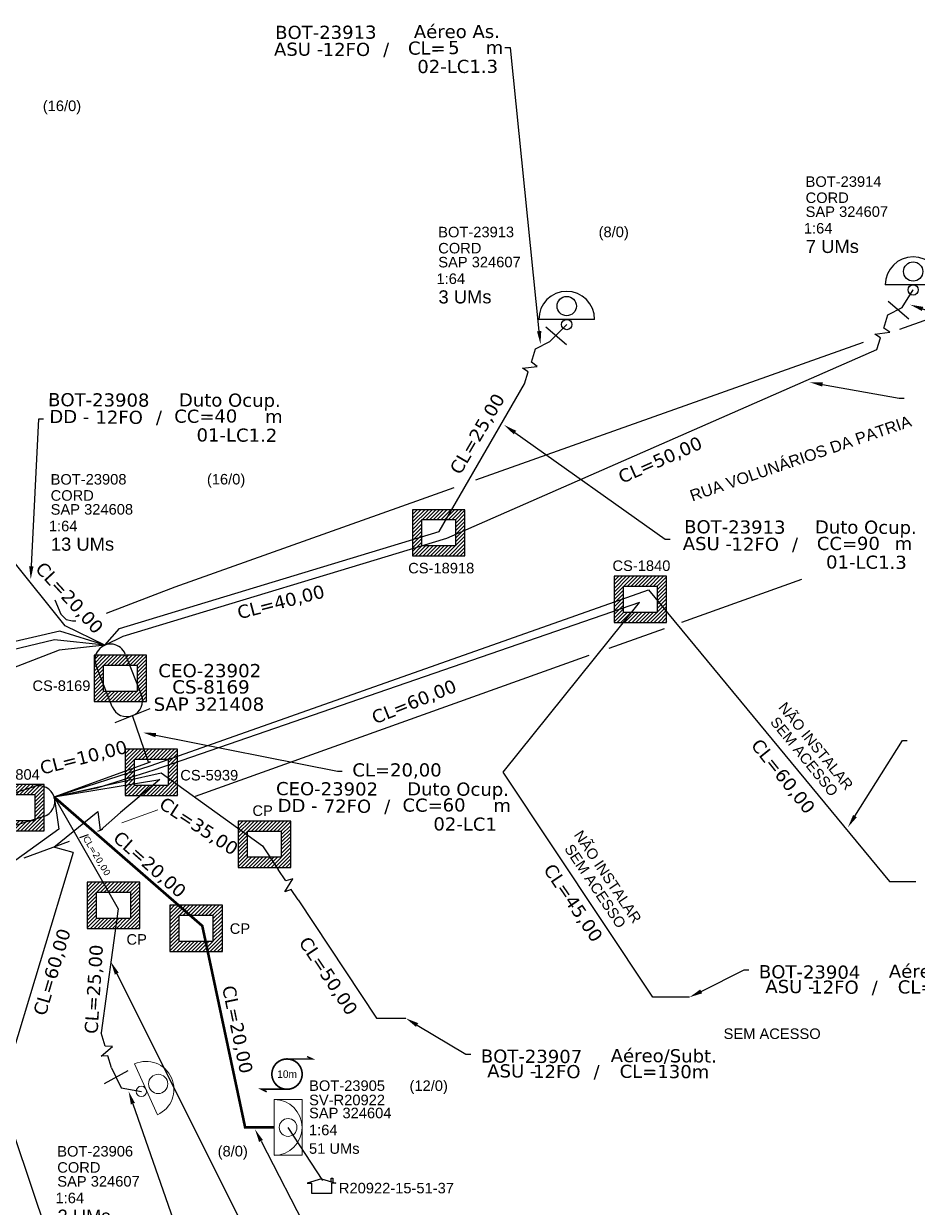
# Model space of a CAD drawing. Header units: metres. Extents: x -1286 to 457, y -500 to 94.
# Drawn here: x -772.7 to -616.3, y -376.4 to -169.4 of the extents above; entities that cross this region are included whole.
import ezdxf
from ezdxf import colors
from ezdxf.entities.mleader import LeaderData, LeaderLine
from ezdxf.enums import TextEntityAlignment as Align
from ezdxf.math import Vec2, Vec3

# ---------------------------------------------------------------- set-up
doc = ezdxf.new("R2010")
doc.units = ezdxf.units.M
for name, color, linetype in [('10.1-Caixas Subterrâneas', 5, 'Continuous'), ('20.4-CEOS', 1, 'Continuous'), ('20.5-CEO', 1, 'Continuous'), ('CAP a instalar', 1, 'Continuous'), ('celulas gpon', 7, 'Continuous'), ('Folga', 1, 'Continuous'), ('label_cabos', 7, 'Continuous'), ('Legenda', 1, 'Continuous'), ('QUADRA', 7, 'Continuous'), ('SETA', 7, 'Continuous'), ('surveys', 7, 'Continuous')]:
    doc.layers.add(name, color=color, linetype=linetype)
for name, color, linetype, lineweight in [("20.0-LEGENDA DOS CDO'S", 1, 'Continuous', 0), ('20.1-CDO_INTERIOR', 1, 'Continuous', 0), ('20.2-CDO_POSTE', 1, 'Continuous', 5), ('Segmento Logradouro Texto', 238, 'Continuous', 0)]:
    doc.layers.add(name, color=color, linetype=linetype, lineweight=lineweight)
doc.layers.add('DROP DE CLIENTE', color=140, linetype='Continuous', plot=False)
doc.layers.add('EXTRA', color=50, linetype='Continuous', plot=False)
doc.styles.add('ARIAL', font='arial.ttf')
doc.styles.add('DIGICADE', font='arial.ttf')
doc.styles.add('siredit', font='verdana.ttf')
doc.linetypes.add('FENCELINE1', pattern='A,0.25,-0.1,[133,ltypeshp.shx,S=0.1,R=0,X=-0.1,Y=0],-0.1,1', length=1.45)

# ---------------------------------------------------------------- blocks, each defined once
blk = doc.blocks.new('*X70')
at = {"color": 0, "linetype": 'Continuous'}
for p, q in [((-1.25, 0.34099), (-0.49099, 1.1)), ((-1.25, 0.517767), (-0.667767, 1.1)), ((-1.25, 0.694544), (-0.844544, 1.1)), ((-1.25, 0.87132), (-1.02132, 1.1)), ((-1.25, 1.048097), (-1.198097, 1.1)), ((-1.25, 0.164214), (-0.8035, 0.610714)), ((-0.789214, 0.625), (-0.314214, 1.1)), ((-0.612437, 0.625), (-0.137437, 1.1)), ((-0.43566, 0.625), (0.03934, 1.1)), ((-0.258883, 0.625), (0.216117, 1.1)), ((-0.082107, 0.625), (0.392893, 1.1)), ((0.09467, 0.625), (0.56967, 1.1)), ((0.271447, 0.625), (0.746447, 1.1)), ((0.448223, 0.625), (0.923223, 1.1)), ((0.625, 0.625), (1.1, 1.1)), ((0.801777, 0.625), (1.25, 1.073223)), ((0.8035, 0.449947), (1.25, 0.896447)), ((0.8035, 0.27317), (1.25, 0.71967)), ((-1.25, -0.012563), (-0.8035, 0.433937)), ((-1.25, -0.18934), (-0.8035, 0.25716)), ((-1.25, -0.366117), (-0.8035, 0.080383)), ((0.8035, 0.096393), (1.25, 0.542893)), ((0.8035, -0.080383), (1.25, 0.366117)), ((0.8035, -0.25716), (1.25, 0.18934)), ((0.8035, -0.433937), (1.25, 0.012563)), ((-1.25, -0.542893), (-0.8035, -0.096393)), ((-1.25, -0.71967), (-0.8035, -0.27317)), ((-1.25, -0.896447), (-0.8035, -0.449947)), ((0.49099, -1.1), (1.25, -0.34099)), ((0.667767, -1.1), (1.25, -0.517767)), ((0.8035, -0.610714), (1.25, -0.164214)), ((-1.25, -1.073223), (-0.801777, -0.625)), ((-1.1, -1.1), (-0.625, -0.625)), ((-0.923223, -1.1), (-0.448223, -0.625)), ((-0.746447, -1.1), (-0.271447, -0.625)), ((-0.56967, -1.1), (-0.09467, -0.625)), ((-0.392893, -1.1), (0.082107, -0.625)), ((-0.216117, -1.1), (0.258883, -0.625)), ((-0.03934, -1.1), (0.43566, -0.625)), ((0.137437, -1.1), (0.612437, -0.625)), ((0.314214, -1.1), (0.789214, -0.625)), ((0.844544, -1.1), (1.25, -0.694544)), ((1.02132, -1.1), (1.25, -0.87132)), ((1.198097, -1.1), (1.25, -1.048097))]:
    blk.add_line(p, q, dxfattribs=at)
blk = doc.blocks.new('MANHOLE_MQ')
at = {"color": 0, "linetype": 'Continuous'}
for p, q in [((0.00000623, 0.00000569), (-0.00000627, 0.00000569)), ((-0.00000627, 0.00000569), (-0.00000627, -0.00000531)), ((0.00000623, -0.00000531), (0.00000623, 0.00000569)), ((-0.00000404, 0.00000331), (0.00000399, 0.00000331)), ((-0.00000404, -0.00000294), (-0.00000404, 0.00000331)), ((0.00000399, 0.00000331), (0.00000399, -0.00000294)), ((-0.00000627, -0.00000531), (0.00000623, -0.00000531)), ((0.00000399, -0.00000294), (-0.00000404, -0.00000294)), ((0.00000399, -0.00000294), (0.00000399, -0.00000294))]:
    blk.add_line(p, q, dxfattribs=at)
at = {"color": 0, "linetype": 'Continuous', "xscale": 5e-06, "yscale": 5e-06, "zscale": 1e-05}
blk.add_blockref('*X70', (-0.00000002, 0.00000019), dxfattribs=at)
blk = doc.blocks.new('*U84')
at = {"color": 0}
blk.add_line((2.145, -0.582), (-2.104, -0.684), dxfattribs=at)
for centre, radius in [((-0.004, 0.376), 0.733), ((0.03, -1.026), 0.393)]:
    blk.add_circle(centre, radius, dxfattribs=at)
blk.add_arc((0.02, -0.633), 2.125, 1.37817, 181.37817, dxfattribs=at)
blk = doc.blocks.new('Inst CDOE-8 CAIXA DIST OPT CDOE 48F_8D C_SPL OPTAP')
at = {"layer": "20.0-LEGENDA DOS CDO'S", "color": 0}
for tag, p, style, flags in [('ID_ATIVIDADE', (0.12, 6.472), 'ARIAL', 3), ('FATOR', (7.921, 6.472), 'ARIAL', 1), ('QTDE', (0.235, -0.97), 'DIGICADE', 3)]:
    blk.add_attdef(tag, p, '', height=0.8, rotation=0.11799, dxfattribs=dict(at, style=style, flags=flags))
at = {"layer": "20.0-LEGENDA DOS CDO'S", "color": 0, "style": 'ARIAL'}
for tag, p, height in [('FID', (0.12, 5.248), 0.8), ('CORDOALHA', (0.122, 4.023), 0.8), ('SAP', (0.124, 2.961), 0.8), ('1:XX', (-0.012, 1.7), 0.8), ('UMS', (0.141, 0.217), 1)]:
    blk.add_attdef(tag, p, '', height=height, rotation=0.11799, dxfattribs=at)
blk.add_attdef('FIBRAS_UTILIZADAS', text='', height=0.8, rotation=0.11799, dxfattribs=at).set_placement((13.479, 5.263), align=Align.CENTER)
blk = doc.blocks.new('Inst CDOE-16 CAIXA DIST OPT CDOE 48F_16D C_SPL_2_1_8')
at = {"layer": "20.0-LEGENDA DOS CDO'S", "color": 0}
for tag, p, style, flags in [('ID_ATIVIDADE', (0.12, 6.472), 'ARIAL', 3), ('FATOR', (7.921, 6.472), 'ARIAL', 1), ('QTDE', (0.097, -1.17), 'DIGICADE', 3)]:
    blk.add_attdef(tag, p, '', height=0.8, rotation=0.11799, dxfattribs=dict(at, style=style, flags=flags))
at = {"layer": "20.0-LEGENDA DOS CDO'S", "color": 0, "style": 'ARIAL'}
for tag, p, height in [('FID', (0.12, 5.248), 0.8), ('CORDOALHA', (0.122, 4.023), 0.8), ('SAP', (0.124, 2.961), 0.8), ('1:XX', (-0.012, 1.7), 0.8), ('UMS', (0.141, 0.217), 1)]:
    blk.add_attdef(tag, p, '', height=height, rotation=0.11799, dxfattribs=at)
blk.add_attdef('FIBRAS_UTILIZADAS', text='', height=0.8, rotation=0.11799, dxfattribs=at).set_placement((13.479, 5.263), align=Align.CENTER)
blk = doc.blocks.new('LEGENDA DOS CABOS')
at = {"layer": 'EXTRA', "color": 0, "style": 'siredit'}
for tag, p in [('ID', (4.601, 0.974)), ('XX', (9.03, 0.974))]:
    blk.add_attdef(tag, text='', height=0.48, rotation=359.69001, dxfattribs=at).set_placement(p, align=Align.MIDDLE_CENTER)
at = {"layer": 'Legenda', "color": 0, "style": 'siredit'}
for tag, p in [('TIPO_CABO', (1.314, -0.005)), ('CABO', (4.686, -0.052)), ('/', (6.809, -0.052)), ('METROS', (10.034, -0.052))]:
    blk.add_attdef(tag, text='', height=0.8, rotation=359.69001, dxfattribs=at).set_placement(p, align=Align.MIDDLE_CENTER)
blk = doc.blocks.new('Inst CB DT OCUP CFOA-SM-DD-S-72')
at = {"layer": 'label_cabos', "color": 0, "style": 'siredit'}
for tag, flags, p in [('ID_ATIVIDADE', 3, (1.314, 2.672)), ('FATOR', 1, (11.56, 2.551))]:
    blk.add_attdef(tag, text='', height=1, rotation=359.69001, dxfattribs=dict(at, flags=flags)).set_placement(p, align=Align.MIDDLE_CENTER)
for tag, p in [('DESTINO_CABO', (3.131, 1.262)), ('TIPO_CABO', (13.108, 1.245)), ('TIPO_CABO', (1.112, -0.005)), ('CABO', (4.686, -0.052)), ('/', (7.714, -0.052)), ('LANCE', (10.409, 0.022)), ('UND', (16.464, 0.002)), ('FID', (13.648, -1.414))]:
    blk.add_attdef(tag, text='', height=1, rotation=359.69001, dxfattribs=at).set_placement(p, align=Align.MIDDLE_CENTER)
blk.add_attdef('QTDE', (11.929, -0.455), '', height=1, rotation=359.69001, dxfattribs=at)
blk = doc.blocks.new('Inst CB AS CFOA-SM-ASU-120-S-12')
at = {"layer": 'label_cabos', "color": 0, "style": 'siredit'}
for tag, flags, p in [('ID_ATIVIDADE', 3, (1.314, 2.672)), ('FATOR', 1, (11.56, 2.551))]:
    blk.add_attdef(tag, text='', height=1, rotation=359.69001, dxfattribs=dict(at, flags=flags)).set_placement(p, align=Align.MIDDLE_CENTER)
for tag, p in [('DESTINO_CABO', (3.131, 1.262)), ('TIPO_CABO', (13.108, 1.245)), ('TIPO_CABO', (1.262, -0.005)), ('CABO', (4.686, -0.052)), ('/', (7.714, -0.052)), ('LANCE', (10.809, 0.002)), ('UND', (15.964, 0.002)), ('FID', (13.148, -1.414))]:
    blk.add_attdef(tag, text='', height=1, rotation=359.69001, dxfattribs=at).set_placement(p, align=Align.MIDDLE_CENTER)
blk.add_attdef('QTDE', (12.429, -0.475), '', height=1, rotation=359.69001, dxfattribs=at)
blk = doc.blocks.new('Inst CB DT OCUP CFOA-SM-DD-S-12')
at = {"layer": 'label_cabos', "color": 0, "style": 'siredit'}
for tag, flags, p in [('ID_ATIVIDADE', 3, (1.314, 2.672)), ('FATOR', 1, (11.56, 2.551))]:
    blk.add_attdef(tag, text='', height=1, rotation=359.69001, dxfattribs=dict(at, flags=flags)).set_placement(p, align=Align.MIDDLE_CENTER)
for tag, p in [('DESTINO_CABO', (3.131, 1.262)), ('TIPO_CABO', (13.108, 1.245)), ('TIPO_CABO', (1.112, -0.005)), ('CABO', (4.686, -0.052)), ('/', (7.714, -0.052)), ('LANCE', (10.409, 0.022)), ('UND', (16.464, 0.002)), ('FID', (13.648, -1.414))]:
    blk.add_attdef(tag, text='', height=1, rotation=359.69001, dxfattribs=at).set_placement(p, align=Align.MIDDLE_CENTER)
blk.add_attdef('QTDE', (11.929, -0.455), '', height=1, rotation=359.69001, dxfattribs=at)
blk = doc.blocks.new('Inst CB DT OCUP CFOA-SM-ASU-120-S-12')
at = {"layer": 'label_cabos', "color": 0, "style": 'siredit'}
for tag, flags, p in [('ID_ATIVIDADE', 3, (1.314, 2.672)), ('FATOR', 1, (11.56, 2.551))]:
    blk.add_attdef(tag, text='', height=1, rotation=359.69001, dxfattribs=dict(at, flags=flags)).set_placement(p, align=Align.MIDDLE_CENTER)
for tag, p in [('DESTINO_CABO', (3.131, 1.262)), ('TIPO_CABO', (13.108, 1.245)), ('TIPO_CABO', (1.262, -0.005)), ('CABO', (4.686, -0.052)), ('/', (7.714, -0.052)), ('LANCE', (10.909, 0.002)), ('UND', (15.964, 0.002)), ('FID', (13.148, -1.414))]:
    blk.add_attdef(tag, text='', height=1, rotation=359.69001, dxfattribs=at).set_placement(p, align=Align.MIDDLE_CENTER)
blk.add_attdef('QTDE', (12.429, -0.475), '', height=1, rotation=359.69001, dxfattribs=at)
blk = doc.blocks.new('A$C07E14978')
at = {"layer": 'Folga', "color": 0, "const_width": 0.137}
for points in [[(2.23, 2.92), (4.42, 2.92), (3.98, 3.13)], [(2.23, 0.28), (0.03, 0.28), (0.47, 0.06)]]:
    blk.add_lwpolyline(points, dxfattribs=at)
at = {"layer": 'Folga', "color": 0, "const_width": 0.146}
blk.add_lwpolyline([(2.23, 2.92, 1.000012), (2.23, 0.28, 0.999978)], format="xyb", close=True, dxfattribs=at)
at = {"layer": 'Folga', "color": 0}
blk.add_text('10m', height=0.659, dxfattribs=at).set_placement((1.38, 1.27))

msp = doc.modelspace()

# ---------------------------------------------------------------- linework, layer by layer
at = {"color": 1, "linetype": 'FENCELINE1', "ltscale": 5, "const_width": 0.46}
msp.add_lwpolyline([(-767.35, -304.64), (-741.4, -327.21), (-741.4, -327.21), (-733.9, -362.45), (-728.83, -362.45)], dxfattribs=at)
at = {"layer": '20.1-CDO_INTERIOR', "color": 1, "lineweight": 18}
msp.add_lwpolyline([(-723.95, -357.56), (-723.94, -367.33), (-728.83, -367.33), (-728.84, -357.56)], close=True, dxfattribs=at)
msp.add_circle((-726.39, -362.45), 1.56, dxfattribs=at)
msp.add_arc((-728.83, -362.45), 4.89, 270.0552, 90.0552, dxfattribs=at)
at = {"layer": '20.5-CEO', "color": 7}
for p, q in [((-754.87, -279.67), (-752.04, -286.85)), ((-757.16, -288.87), (-759.99, -281.69))]:
    msp.add_line(p, q, dxfattribs=at)
at = {"layer": '20.5-CEO', "color": 5}
for p, q in [((-778.16, -305.15), (-770.8, -302.84)), ((-769.15, -308.09), (-776.51, -310.4))]:
    msp.add_line(p, q, dxfattribs=at)
at = {"layer": '20.5-CEO', "color": 7}
msp.add_lwpolyline([(-756.67, -291.64), (-750.5, -289.2)], dxfattribs=at)
for centre, start, end in [((-757.43, -280.68), 21.5355, 201.5355), ((-754.6, -287.86), 201.5355, 21.5355)]:
    msp.add_arc(centre, 2.75, start, end, dxfattribs=at)
at = {"layer": '20.5-CEO', "color": 5}
msp.add_arc((-769.97, -305.46), 2.75, 287.4426, 107.4426, dxfattribs=at)
at = {"layer": 'CAP a instalar', "color": 7, "ltscale": 5}
for p, q in [((-750.82, -298.55), (-753.59, -290.42)), ((-767.35, -304.64), (-750.47, -298.5)), ((-750.47, -298.5), (-750.82, -298.55))]:
    msp.add_line(p, q, dxfattribs=at)
for points in [[(-618.9, -219.03), (-617, -215.99), (-617, -215.99)], [(-621.41, -220.33), (-618.9, -219.03)], [(-621.36, -217.97), (-617.76, -221.05)], [(-623.38, -226.41), (-622.71, -224.33), (-623.71, -223.71), (-621.1, -223.39), (-622.15, -222.65), (-621.41, -220.33)], [(-681.28, -222.44), (-677.68, -225.52)], [(-680.56, -224.99), (-677.63, -222.03), (-677.63, -222.03)], [(-683.07, -226.29), (-680.56, -224.99)], [(-758.44, -278.12), (-755.22, -276.51), (-698.62, -259.4), (-623.38, -226.41)], [(-685.04, -232.38), (-684.37, -230.29), (-685.38, -229.67), (-682.77, -229.35), (-683.81, -228.61), (-683.07, -226.29)], [(-758.44, -278.12), (-766.35, -275.67), (-815.49, -287.03), (-828.72, -258.95), (-842.38, -230.07), (-848.72, -230.07), (-848.72, -230.07)], [(-758.44, -278.12), (-755.89, -275.22), (-699.92, -258.24), (-685.04, -232.38)], [(-758.44, -278.12), (-767.24, -277.17), (-816.17, -288.87), (-830.12, -259.67), (-865.98, -251.66), (-871.04, -251.66)], [(-758.44, -278.12), (-765.42, -274.75), (-774.81, -262.99)], [(-767.35, -304.64), (-750.32, -299.13), (-750.32, -299.13), (-663.29, -268.41), (-621.14, -319.45), (-616.52, -319.45)], [(-656.15, -339.69), (-662.55, -339.69), (-688.72, -300.32), (-664.88, -270.62), (-749.89, -299.96), (-759.87, -303.1), (-767.35, -304.64)], [(-758.44, -278.12), (-766.47, -278.97), (-832.63, -304.59), (-828.72, -300.82)], [(-767.35, -304.64), (-748.62, -300.46)], [(-767.35, -304.64), (-748.82, -301.59), (-755.74, -307.4)], [(-748.62, -300.46), (-748.62, -300.46), (-730.89, -313.18), (-728.15, -317.32)], [(-767.35, -304.64), (-766.53, -310.31), (-825.72, -352.93)], [(-767.35, -304.64), (-756.12, -324.21), (-756.12, -324.21), (-759.08, -345.91)], [(-764.02, -314.35), (-767.36, -313.45), (-759.7, -307.22), (-759.29, -310.53), (-755.74, -307.4)], [(-764.02, -314.35), (-775.54, -352.63), (-782.54, -352.63)], [(-724.62, -322.66), (-725.84, -320.83), (-726.94, -321.23), (-725.57, -318.99), (-726.8, -319.35), (-728.15, -317.32)], [(-724.62, -322.66), (-710.93, -343.36), (-705.78, -343.36)], [(-757.31, -352.05), (-757.93, -349.95), (-759.1, -350), (-757.12, -348.27), (-758.4, -348.24), (-759.08, -345.91)], [(-758.52, -354.78), (-754.38, -352.5)], [(-757.31, -352.05), (-755.6, -355.54), (-752.06, -356.16)]]:
    msp.add_lwpolyline(points, dxfattribs=at)
at = {"layer": 'DROP DE CLIENTE'}
msp.add_lwpolyline([(-720.31, -371.74), (-726.39, -362.45)], dxfattribs=at)
at = {"layer": 'QUADRA'}
for points in [[(-619.36, -222.85), (-600.69, -216.2)], [(-693.54, -249.19), (-625.68, -225.09)], [(-703.03, -252.56), (-697.33, -250.54)], [(-758.15, -272.51), (-746.14, -267.88), (-703.03, -252.56)], [(-636.55, -266.65), (-657.54, -274.16)], [(-767.21, -270.19), (-766.14, -272.68), (-765.22, -273.64), (-764.1, -273.88), (-763.51, -273.88)], [(-660.58, -275.25), (-670.23, -278.68)], [(-673.73, -279.93), (-742.62, -304.57)], [(-758.84, -310.37), (-759.74, -310.7)], [(-764.68, -312.47), (-772.61, -315.36)], [(-761.35, -311.28), (-762.87, -311.83)]]:
    msp.add_lwpolyline(points, dxfattribs=at)
at = {"layer": 'SETA', "lineweight": 0}
msp.add_line((-755.49, -309.17), (-749.16, -306.91), dxfattribs=at)
at = {"layer": 'surveys'}
for p, q in [((-720.52, -371.45), (-723.03, -372.19)), ((-723.03, -372.19), (-722.25, -372.19)), ((-722.24, -373.99), (-722.24, -372.19)), ((-720.52, -371.45), (-718.01, -372.19)), ((-718.83, -371.34), (-718.57, -371.34)), ((-718.83, -371.93), (-718.83, -371.34)), ((-718.8, -372.18), (-718.8, -373.99)), ((-718.01, -372.19), (-718.8, -372.19)), ((-718.57, -371.34), (-718.57, -372.01)), ((-718.8, -373.99), (-722.24, -373.99))]:
    msp.add_line(p, q, dxfattribs=at)

# ---------------------------------------------------------------- block references
at = {"color": 0, "lineweight": 0}
ref = msp.add_blockref('Inst CB DT OCUP CFOA-SM-DD-S-12', (-766.72, -238.12), dxfattribs=dict(at, xscale=2.298850574712644, yscale=2.298850574712644, zscale=2.298850574712644))
ref.add_attrib('DESTINO_CABO', 'BOT-23908', dxfattribs={"layer": 'label_cabos', "color": 0, "height": 2.299, "rotation": 359.69, "style": 'siredit'}).set_placement((-759.52, -235.21), align=Align.MIDDLE_CENTER)
ref.add_attrib('TIPO_CABO', 'Duto Ocup.', dxfattribs={"layer": 'label_cabos', "color": 0, "height": 2.299, "rotation": 359.69, "style": 'siredit'}).set_placement((-736.58, -235.25), align=Align.MIDDLE_CENTER)
ref.add_attrib('/', '/', dxfattribs={"layer": 'label_cabos', "color": 0, "height": 2.3, "rotation": 359.69, "style": 'siredit'}).set_placement((-748.99, -238.24), align=Align.MIDDLE_CENTER)
ref.add_attrib('FID', '01-LC1.2', dxfattribs={"layer": 'label_cabos', "color": 0, "height": 2.299, "rotation": 359.69, "style": 'siredit'}).set_placement((-735.34, -241.37), align=Align.MIDDLE_CENTER)
ref.add_attrib('LANCE', 'CC=', dxfattribs={"layer": 'label_cabos', "color": 0, "height": 2.299, "rotation": 359.69, "style": 'siredit'}).set_placement((-742.79, -238.07), align=Align.MIDDLE_CENTER)
ref.add_attrib('UND', 'm', dxfattribs={"layer": 'label_cabos', "color": 0, "height": 2.3, "rotation": 359.69, "style": 'siredit'}).set_placement((-728.87, -238.11), align=Align.MIDDLE_CENTER)
ref.add_attrib('CABO', '12FO', dxfattribs={"layer": 'label_cabos', "color": 0, "height": 2.299, "rotation": 359.69, "style": 'siredit'}).set_placement((-755.95, -238.24), align=Align.MIDDLE_CENTER)
ref.add_attrib('TIPO_CABO', 'DD - ', dxfattribs={"layer": 'label_cabos', "color": 0, "height": 2.299, "rotation": 359.69, "style": 'siredit'}).set_placement((-764.16, -238.13), align=Align.MIDDLE_CENTER)
ref.add_attrib('QTDE', '40', (-739.3, -239.16), dxfattribs={"layer": 'label_cabos', "color": 0, "height": 2.299, "rotation": 359.69, "style": 'siredit'})
ref = msp.add_blockref('Inst CB DT OCUP CFOA-SM-DD-S-72', (-726.77, -306.14), dxfattribs=dict(at, xscale=2.298850574712644, yscale=2.298850574712644, zscale=2.298850574712644))
ref.add_attrib('DESTINO_CABO', 'CEO-23902', dxfattribs={"layer": 'label_cabos', "color": 0, "height": 2.299, "rotation": 359.69, "style": 'siredit'}).set_placement((-719.57, -303.23), align=Align.MIDDLE_CENTER)
ref.add_attrib('TIPO_CABO', 'Duto Ocup.', dxfattribs={"layer": 'label_cabos', "color": 0, "height": 2.299, "rotation": 359.69, "style": 'siredit'}).set_placement((-696.64, -303.28), align=Align.MIDDLE_CENTER)
ref.add_attrib('/', '/', dxfattribs={"layer": 'label_cabos', "color": 0, "height": 2.3, "rotation": 359.69, "style": 'siredit'}).set_placement((-709.04, -306.26), align=Align.MIDDLE_CENTER)
ref.add_attrib('FID', '02-LC1', dxfattribs={"layer": 'label_cabos', "color": 0, "height": 2.299, "rotation": 359.69, "style": 'siredit'}).set_placement((-695.4, -309.39), align=Align.MIDDLE_CENTER)
ref.add_attrib('LANCE', 'CC=', dxfattribs={"layer": 'label_cabos', "color": 0, "height": 2.299, "rotation": 359.69, "style": 'siredit'}).set_placement((-702.84, -306.09), align=Align.MIDDLE_CENTER)
ref.add_attrib('UND', 'm', dxfattribs={"layer": 'label_cabos', "color": 0, "height": 2.3, "rotation": 359.69, "style": 'siredit'}).set_placement((-688.92, -306.13), align=Align.MIDDLE_CENTER)
ref.add_attrib('CABO', '72FO', dxfattribs={"layer": 'label_cabos', "color": 0, "height": 2.299, "rotation": 359.69, "style": 'siredit'}).set_placement((-716, -306.26), align=Align.MIDDLE_CENTER)
ref.add_attrib('TIPO_CABO', 'DD - ', dxfattribs={"layer": 'label_cabos', "color": 0, "height": 2.299, "rotation": 359.69, "style": 'siredit'}).set_placement((-724.21, -306.15), align=Align.MIDDLE_CENTER)
ref.add_attrib('QTDE', '60', (-699.35, -307.18), dxfattribs={"layer": 'label_cabos', "color": 0, "height": 2.299, "rotation": 359.69, "style": 'siredit'})
at = {"layer": '10.1-Caixas Subterrâneas', "color": 30, "xscale": 735143.8030141568, "yscale": 735143.8030141568, "zscale": 735143.8030141568}
for p, rotation in [((-700.04, -258.32), 180.0000000000622), ((-664.77, -269.94), 180.0000000000622), ((-755.76, -283.76), 180.0000000000622), ((-750.32, -300.19), 180.0000000000622), ((-773.69, -306.37), 180.0000000000622), ((-730.54, -312.78), 180.0000000000622), ((-756.96, -323.47), 180.000000000062), ((-742.5, -327.5), 180.000000000062)]:
    msp.add_blockref('MANHOLE_MQ', p, dxfattribs=dict(at, rotation=rotation))
at = {"layer": "20.0-LEGENDA DOS CDO'S", "color": 7, "lineweight": 0, "xscale": 2.298850574712644, "yscale": 2.298850574712644, "zscale": 2.298850574712644}
for name, p, values in [('Inst CDOE-16 CAIXA DIST OPT CDOE 48F_16D C_SPL_2_1_8', (-796.94, -196.8), {'FID': 'BOT-23909', 'CORDOALHA': 'CORD', 'SAP': 'SAP 324608', '1:XX': '1:64', 'UMS': '16 UMs', 'FIBRAS_UTILIZADAS': '(16/0)'}), ('Inst CDOE-16 CAIXA DIST OPT CDOE 48F_16D C_SPL_2_1_8', (-768.22, -262.1), {'FID': 'BOT-23908', 'CORDOALHA': 'CORD', 'SAP': 'SAP 324608', '1:XX': '1:64', 'UMS': '13 UMs', 'FIBRAS_UTILIZADAS': '(16/0)'}), ('Inst CDOE-8 CAIXA DIST OPT CDOE 48F_8D C_SPL OPTAP', (-767.06, -379.62), {'FID': 'BOT-23906', 'CORDOALHA': 'CORD', 'SAP': 'SAP 324607', '1:XX': '1:64', 'UMS': '2 UMs', 'FIBRAS_UTILIZADAS': '(8/0)'})]:
    msp.add_blockref(name, p, dxfattribs=at).add_auto_attribs(values)
at = {"layer": '20.2-CDO_POSTE', "color": 7, "xscale": 2.298850574712644, "yscale": 2.298850574712644, "zscale": 2.298850574712644, "rotation": 292.6995390221141}
msp.add_blockref('*U84', (-749.92, -355.18), dxfattribs=at)
at = {"layer": 'CAP a instalar', "color": 7, "ltscale": 5, "xscale": 2.298850574712644, "yscale": 2.298850574712644, "zscale": 2.298850574712644}
for p, values in [((-636.1, -210.03), {'FID': 'BOT-23914', 'CORDOALHA': 'CORD', 'SAP': 'SAP 324607', '1:XX': '1:64', 'UMS': '7 UMs', 'FIBRAS_UTILIZADAS': '(8/0)'}), ((-700.39, -218.85), {'FID': 'BOT-23913', 'CORDOALHA': 'CORD', 'SAP': 'SAP 324607', '1:XX': '1:64', 'UMS': '3 UMs', 'FIBRAS_UTILIZADAS': '(8/0)'})]:
    msp.add_blockref('Inst CDOE-8 CAIXA DIST OPT CDOE 48F_8D C_SPL OPTAP', p, dxfattribs=at).add_auto_attribs(values)
at = {"layer": 'CAP a instalar', "color": 7, "ltscale": 5, "xscale": 2.298850574712644, "yscale": 2.298850574712644, "zscale": 2.298850574712644, "rotation": 358.6218330519387}
for p in [(-617.01, -213.63), (-677.64, -219.67)]:
    msp.add_blockref('*U84', p, dxfattribs=at)
at = {"layer": 'Folga', "xscale": 2.006958307478562, "yscale": 2.006958307478562, "zscale": 2.006958307478562}
msp.add_blockref('A$C07E14978', (-731.05, -356.34), dxfattribs=at)
at = {"layer": 'label_cabos'}
ref = msp.add_blockref('Inst CB AS CFOA-SM-ASU-120-S-12', (-726.96, -173.88), dxfattribs=dict(at, xscale=2.298850574712644, yscale=2.298850574712644, zscale=2.298850574712644, rotation=0.4634636605451011))
ref.add_attrib('DESTINO_CABO', 'BOT-23913', dxfattribs={"color": 0, "height": 2.299, "rotation": 0.1535, "style": 'siredit'}).set_placement((-719.78, -170.92), align=Align.MIDDLE_CENTER)
ref.add_attrib('TIPO_CABO', 'Aéreo As.', dxfattribs={"color": 0, "height": 2.299, "rotation": 0.1535, "style": 'siredit'}).set_placement((-696.85, -170.78), align=Align.MIDDLE_CENTER)
ref.add_attrib('CABO', '12FO', dxfattribs={"color": 0, "height": 2.299, "rotation": 0.1535, "style": 'siredit'}).set_placement((-716.18, -173.92), align=Align.MIDDLE_CENTER)
ref.add_attrib('/', '/', dxfattribs={"color": 0, "height": 2.3, "rotation": 0.1535, "style": 'siredit'}).set_placement((-709.22, -173.86), align=Align.MIDDLE_CENTER)
ref.add_attrib('TIPO_CABO', 'ASU - ', dxfattribs={"color": 0, "height": 2.299, "rotation": 0.1535, "style": 'siredit'}).set_placement((-724.05, -173.87), align=Align.MIDDLE_CENTER)
ref.add_attrib('FID', '02-LC1.3', dxfattribs={"color": 0, "height": 2.299, "rotation": 0.1535, "style": 'siredit'}).set_placement((-696.71, -176.89), align=Align.MIDDLE_CENTER)
ref.add_attrib('LANCE', 'CL=', dxfattribs={"color": 0, "height": 2.299, "rotation": 0.1535, "style": 'siredit'}).set_placement((-702.11, -173.68), align=Align.MIDDLE_CENTER)
ref.add_attrib('QTDE', '5', (-698.38, -174.74), dxfattribs={"color": 0, "height": 2.3, "rotation": 0.1535, "style": 'siredit'})
ref.add_attrib('UND', 'm', dxfattribs={"color": 0, "height": 2.3, "rotation": 0.1535, "style": 'siredit'}).set_placement((-690.26, -173.58), align=Align.MIDDLE_CENTER)
at = {"layer": 'label_cabos', "color": 0, "lineweight": 0}
ref = msp.add_blockref('Inst CB DT OCUP CFOA-SM-ASU-120-S-12', (-655.41, -260.33), dxfattribs=dict(at, xscale=2.298850574712644, yscale=2.298850574712644, zscale=2.298850574712644))
ref.add_attrib('DESTINO_CABO', 'BOT-23913', dxfattribs={"color": 0, "height": 2.299, "rotation": 359.69, "style": 'siredit'}).set_placement((-648.21, -257.43), align=Align.MIDDLE_CENTER)
ref.add_attrib('CABO', '12FO', dxfattribs={"color": 0, "height": 2.299, "rotation": 359.69, "style": 'siredit'}).set_placement((-644.64, -260.45), align=Align.MIDDLE_CENTER)
ref.add_attrib('TIPO_CABO', 'Duto Ocup.', dxfattribs={"color": 0, "height": 2.299, "rotation": 359.69, "style": 'siredit'}).set_placement((-625.28, -257.47), align=Align.MIDDLE_CENTER)
ref.add_attrib('/', '/', dxfattribs={"color": 0, "height": 2.3, "rotation": 359.69, "style": 'siredit'}).set_placement((-637.68, -260.45), align=Align.MIDDLE_CENTER)
ref.add_attrib('TIPO_CABO', 'ASU - ', dxfattribs={"color": 0, "height": 2.299, "rotation": 359.69, "style": 'siredit'}).set_placement((-652.51, -260.35), align=Align.MIDDLE_CENTER)
ref.add_attrib('FID', '01-LC1.3', dxfattribs={"color": 0, "height": 2.299, "rotation": 359.69, "style": 'siredit'}).set_placement((-625.18, -263.59), align=Align.MIDDLE_CENTER)
ref.add_attrib('LANCE', 'CC=', dxfattribs={"color": 0, "height": 2.299, "rotation": 359.69, "style": 'siredit'}).set_placement((-630.33, -260.33), align=Align.MIDDLE_CENTER)
ref.add_attrib('QTDE', '90', (-626.84, -261.43), dxfattribs={"color": 0, "height": 2.299, "rotation": 359.69, "style": 'siredit'})
ref.add_attrib('UND', 'm', dxfattribs={"color": 0, "height": 2.3, "rotation": 359.69, "style": 'siredit'}).set_placement((-618.71, -260.33), align=Align.MIDDLE_CENTER)
ref = msp.add_blockref('LEGENDA DOS CABOS', (-644.86, -339), dxfattribs=dict(at, xscale=2.298850574712644, yscale=2.298850574712644, zscale=2.298850574712644))
ref.add_attrib('ID', 'BOT-23904', dxfattribs={"color": 0, "height": 2.299, "rotation": 359.69, "style": 'siredit'}).set_placement((-635.12, -335.26), align=Align.MIDDLE_CENTER)
ref.add_attrib('CABO', '12FO', dxfattribs={"color": 0, "height": 2.299, "rotation": 359.69, "style": 'siredit'}).set_placement((-630.69, -337.91), align=Align.MIDDLE_CENTER)
ref.add_attrib('METROS', 'CL=140m', dxfattribs={"color": 0, "height": 2.299, "rotation": 359.69, "style": 'siredit'}).set_placement((-611.85, -337.91), align=Align.MIDDLE_CENTER)
ref.add_attrib('XX', 'Aéreo/Subt.', dxfattribs={"color": 0, "height": 2.2989, "rotation": 359.69, "style": 'siredit'}).set_placement((-611.97, -335.16), align=Align.MIDDLE_CENTER)
ref.add_attrib('/', '/', dxfattribs={"color": 0, "height": 2.3, "rotation": 359.69, "style": 'siredit'}).set_placement((-623.73, -337.91), align=Align.MIDDLE_CENTER)
ref.add_attrib('TIPO_CABO', 'ASU -', dxfattribs={"color": 0, "height": 2.299, "rotation": 359.69, "style": 'siredit'}).set_placement((-638.56, -337.8), align=Align.MIDDLE_CENTER)
ref = msp.add_blockref('LEGENDA DOS CABOS', (-693.53, -353.76), dxfattribs=dict(at, xscale=2.298850574712644, yscale=2.298850574712644, zscale=2.298850574712644))
ref.add_attrib('ID', 'BOT-23907', dxfattribs={"color": 0, "height": 2.299, "rotation": 359.69, "style": 'siredit'}).set_placement((-683.79, -350.01), align=Align.MIDDLE_CENTER)
ref.add_attrib('CABO', '12FO', dxfattribs={"color": 0, "height": 2.299, "rotation": 359.69, "style": 'siredit'}).set_placement((-679.36, -352.67), align=Align.MIDDLE_CENTER)
ref.add_attrib('METROS', 'CL=130m', dxfattribs={"color": 0, "height": 2.299, "rotation": 359.69, "style": 'siredit'}).set_placement((-660.52, -352.67), align=Align.MIDDLE_CENTER)
ref.add_attrib('XX', 'Aéreo/Subt.', dxfattribs={"color": 0, "height": 2.2989, "rotation": 359.69, "style": 'siredit'}).set_placement((-660.64, -349.91), align=Align.MIDDLE_CENTER)
ref.add_attrib('/', '/', dxfattribs={"color": 0, "height": 2.3, "rotation": 359.69, "style": 'siredit'}).set_placement((-672.4, -352.67), align=Align.MIDDLE_CENTER)
ref.add_attrib('TIPO_CABO', 'ASU -', dxfattribs={"color": 0, "height": 2.299, "rotation": 359.69, "style": 'siredit'}).set_placement((-687.23, -352.56), align=Align.MIDDLE_CENTER)

# ---------------------------------------------------------------- texts
at = {"color": 8, "style": 'ARIAL'}
for s, height, rotation, p in [('NÃO INSTALAR', 1.8391, 309.1759, (-640.68, -289.03)), ('SEM ACESSO', 1.839, 309.1759, (-642.13, -291.58)), ('NÃO INSTALAR', 1.8391, 303.8201, (-676.44, -311.29)), ('SEM ACESSO', 1.839, 303.8201, (-678.12, -313.7))]:
    msp.add_text(s, height=height, rotation=rotation, dxfattribs=at).set_placement(p)
msp.add_text('SEM ACESSO', height=1.839, dxfattribs=at).set_placement((-650.17, -346.98))
at = {"color": 7, "style": 'ARIAL'}
msp.add_text('R20922-15-51-37', height=1.8391, dxfattribs=at).set_placement((-717.5, -373.98))
at = {"layer": '10.1-Caixas Subterrâneas', "color": 30, "style": 'ARIAL'}
for s, p in [('CS-18918', (-705.37, -265.55)), ('CS-1840', (-669.62, -265.13)), ('CS-8169', (-771.12, -286.12)), ('CS-804', (-778.54, -301.64)), ('CS-5939', (-745.25, -301.77)), ('CP', (-732.63, -307.97)), ('CP', (-736.6, -328.6)), ('CP', (-754.67, -330.49))]:
    msp.add_text(s, height=1.839, dxfattribs=at).set_placement(p)
at = {"layer": "20.0-LEGENDA DOS CDO'S", "color": 1, "style": 'ARIAL'}
for s, p in [('BOT-23905', (-722.71, -356.06)), ('SV-R20922', (-722.71, -358.57)), ('SAP 324604', (-722.72, -360.84)), ('1:64', (-722.73, -363.81)), ('51 UMs', (-722.73, -367.06))]:
    msp.add_text(s, height=1.839, rotation=359.9724, dxfattribs=at).set_placement(p)
msp.add_text('         (12/0)', height=1.8391, rotation=359.9724, dxfattribs=at).set_placement((-704.99, -356.07), align=Align.CENTER)
at = {"layer": '20.4-CEOS', "color": 7, "style": 'siredit'}
msp.add_text('CEO-23902', height=2.321, dxfattribs=at).set_placement((-740.09, -281.4), align=Align.TOP_CENTER)
at = {"layer": '20.5-CEO', "color": 7, "style": 'siredit'}
for s, p in [('CS-8169', (-739.88, -284.24)), ('SAP 321408', (-740.24, -287.26))]:
    msp.add_text(s, height=2.33, dxfattribs=at).set_placement(p, align=Align.TOP_CENTER)
at = {"layer": 'celulas gpon', "style": 'siredit'}
for s, height, rotation, p in [('CL=25,00', 2.299, 59.6114, (-696.26, -248.46)), ('CL=50,00', 2.299, 23.8481, (-667.96, -249.9)), ('CL=20,00', 2.299, 312.7232, (-770.78, -264.86)), ('CL=40,00', 2.299, 14.3542, (-734.94, -273.59)), ('CL=60,00', 2.299, 21.9339, (-711.17, -291.97)), ('CL=10,00', 2.299, 14.3542, (-769.47, -300.77)), ('CL=60,00', 2.299, 308.6695, (-645.51, -295.65)), ('CL=35,00', 2.299, 326.7522, (-749.16, -306.41)), ('CL=20,00', 1.149, 300.9104, (-762.35, -311.89)), ('CL=20,00', 2.299, 318.5774, (-757.2, -312.12)), ('CL=45,00', 2.299, 304.0216, (-681.8, -317.33)), ('CL=60,00', 2.299, 73.4894, (-768.84, -343.08)), ('CL=25,00', 2.299, 86.4846, (-759.73, -346.15)), ('CL=50,00', 2.299, 303.7161, (-724.62, -330.08)), ('CL=20,00', 2.299, 281.8397, (-737.95, -337.9))]:
    msp.add_text(s, height=height, rotation=rotation, dxfattribs=at).set_placement(p)
msp.add_text('CL=20,00', height=2.299, dxfattribs=at).set_placement((-715.14, -301.07))
at = {"layer": 'Segmento Logradouro Texto', "color": 5, "linetype": 'Continuous', "insert": (-656.3, -251.1), "char_height": 2.0115, "width": 43.5789, "attachment_point": 1, "rotation": 18.933, "style": 'DIGICADE'}
msp.add_mtext('\\o\\l\\fArial|b0|i0|c0|p34;\\T1.0000000000;\\W1.0000000000;RUA VOLUNÁRIOS DA PATRIA', dxfattribs=at)

# ---------------------------------------------------------------- leaders
at = {"layer": 'SETA', "lineweight": 0}
ml = msp.add_multileader_mtext('Standard', dxfattribs=at)
ml.set_content('', color=256)
ml.set_leader_properties()
ml.build(insert=Vec2(0, 0))
ml.multileader.update_dxf_attribs({"text_right_attachment_type": 6, "dogleg_length": 0.36, "arrow_head_size": 2.3})
ctx = ml.context
ctx.base_point, ctx.char_height, ctx.arrow_head_size, ctx.landing_gap_size, ctx.plane_origin, ctx.plane_x_axis = Vec3(-688.28, -173.62), 0.414, 2.3, 0.207, Vec3(1351135.19, -22334647.44), Vec3(-1, 0)
ctx.right_attachment, ctx.text_align_type = 6, 2
notes = []
notes.append((ctx, [(0, (1, 1, 0), (-687.45, -173.62), (-1, 0), 0.828, [(0, [(-682.22, -225.47)], 0, [])])]))
ctx.mtext.insert, ctx.mtext.alignment = Vec3(-688.48, -173.12), 3
ml = msp.add_multileader_mtext('Standard', dxfattribs=at)
ml.set_content('', color=256)
ml.set_leader_properties()
ml.build(insert=Vec2(0, 0))
ml.multileader.update_dxf_attribs({"text_right_attachment_type": 6, "dogleg_length": 0.36, "arrow_head_size": 2.3})
ctx = ml.context
ctx.base_point, ctx.char_height, ctx.arrow_head_size, ctx.landing_gap_size, ctx.plane_origin = Vec3(-595.98, -225.68), 0.414, 2.3, 0.207, Vec3(-1352419.45, -22334699.49)
ctx.right_attachment = 6
notes.append((ctx, [(0, (1, 1, 0), (-596.81, -225.68), (1, 0), 0.828, [(0, [(-617.53, -218.56)], 0, [])])]))
ctx.mtext.insert = Vec3(-595.77, -225.47)
ml = msp.add_multileader_mtext('Standard', dxfattribs=at)
ml.set_content('', color=256)
ml.set_leader_properties()
ml.build(insert=Vec2(0, 0))
ml.multileader.update_dxf_attribs({"text_right_attachment_type": 6, "dogleg_length": 0.36, "arrow_head_size": 2.3})
ctx = ml.context
ctx.base_point, ctx.char_height, ctx.arrow_head_size, ctx.landing_gap_size, ctx.plane_origin = Vec3(-618.6, -234.9), 0.414, 2.3, 0.207, Vec3(-1352442.07, -22334708.72)
ctx.right_attachment = 6
notes.append((ctx, [(0, (1, 1, 0), (-619.43, -234.9), (1, 0), 0.828, [(0, [(-635.13, -232.11)], 0, [])])]))
ctx.mtext.insert = Vec3(-618.39, -234.69)
ml = msp.add_multileader_mtext('Standard', dxfattribs=at)
ml.set_content('', color=256)
ml.set_leader_properties()
ml.build(insert=Vec2(0, 0))
ml.multileader.update_dxf_attribs({"text_right_attachment_type": 6, "dogleg_length": 0.36, "arrow_head_size": 2.3})
ctx = ml.context
ctx.base_point, ctx.char_height, ctx.arrow_head_size, ctx.landing_gap_size, ctx.plane_origin = Vec3(-769.18, -238.53), 0.414, 2.3, 0.207, Vec3(-1352592.65, -22334712.35)
ctx.right_attachment = 6
notes.append((ctx, [(0, (1, 1, 0), (-770.01, -238.53), (1, 0), 0.828, [(0, [(-771.43, -266.6)], 0, [])])]))
ctx.mtext.insert = Vec3(-768.97, -238.32)
ml = msp.add_multileader_mtext('Standard', dxfattribs=at)
ml.set_content('', color=256)
ml.set_leader_properties()
ml.build(insert=Vec2(0, 0))
ml.multileader.update_dxf_attribs({"text_right_attachment_type": 6, "dogleg_length": 0.36, "arrow_head_size": 2.3})
ctx = ml.context
ctx.base_point, ctx.char_height, ctx.arrow_head_size, ctx.landing_gap_size, ctx.plane_origin = Vec3(-659.55, -259.59), 0.414, 2.3, 0.207, Vec3(-1352483.02, -22334733.4)
ctx.right_attachment = 6
notes.append((ctx, [(0, (1, 1, 0), (-660.38, -259.59), (1, 0), 0.828, [(0, [(-688.56, -239.6)], 0, [])])]))
ctx.mtext.insert = Vec3(-659.35, -259.38)
ml = msp.add_multileader_mtext('Standard', dxfattribs=at)
ml.set_content('', color=256)
ml.set_leader_properties()
ml.build(insert=Vec2(0, 0))
ml.multileader.update_dxf_attribs({"text_right_attachment_type": 6, "dogleg_length": 0.36, "arrow_head_size": 2.3})
ctx = ml.context
ctx.base_point, ctx.char_height, ctx.arrow_head_size, ctx.landing_gap_size, ctx.plane_origin = Vec3(-716.9, -300.17), 0.414, 2.3, 0.207, Vec3(-1352540.37, -22334773.99)
ctx.right_attachment = 6
notes.append((ctx, [(0, (1, 1, 0), (-717.73, -300.17), (1, 0), 0.828, [(0, [(-751.8, -293.39)], 0, [])])]))
ctx.mtext.insert = Vec3(-716.69, -299.97)
ml = msp.add_multileader_mtext('Standard', dxfattribs=at)
ml.set_content('', color=256)
ml.set_leader_properties()
ml.build(insert=Vec2(0, 0))
ml.multileader.update_dxf_attribs({"text_right_attachment_type": 6, "dogleg_length": 0.36, "arrow_head_size": 2.3})
ctx = ml.context
ctx.base_point, ctx.char_height, ctx.arrow_head_size, ctx.landing_gap_size, ctx.plane_origin = Vec3(-618.05, -294.8), 0.414, 2.3, 0.207, Vec3(-1352441.52, -22334768.62)
ctx.right_attachment = 6
notes.append((ctx, [(0, (1, 1, 0), (-618.88, -294.8), (1, 0), 0.828, [(0, [(-628.41, -309.95)], 0, [])])]))
ctx.mtext.insert = Vec3(-617.85, -294.6)
ml = msp.add_multileader_mtext('Standard', dxfattribs=at)
ml.set_content('', color=256)
ml.set_leader_properties()
ml.build(insert=Vec2(0, 0))
ml.multileader.update_dxf_attribs({"text_right_attachment_type": 6, "dogleg_length": 0.36, "arrow_head_size": 2.3})
ctx = ml.context
ctx.base_point, ctx.char_height, ctx.arrow_head_size, ctx.landing_gap_size, ctx.plane_origin, ctx.plane_x_axis = Vec3(-722.74, -400.54), 0.414, 2.3, 0.207, Vec3(1351100.73, -22334874.44), Vec3(-1, 0)
ctx.right_attachment, ctx.text_align_type = 6, 2
notes.append((ctx, [(0, (1, 1, 0), (-723.98, -400.33), (1, 0), 0.828, [(0, [(-757.39, -333.5)], 0, [])])]))
ctx.mtext.insert, ctx.mtext.text_direction, ctx.mtext.rotation, ctx.mtext.alignment = Vec3(-722.95, -400.75), Vec3(-1, 0), 3.141593, 3
ml = msp.add_multileader_mtext('Standard', dxfattribs=at)
ml.set_content('', color=256)
ml.set_leader_properties()
ml.build(insert=Vec2(0, 0))
ml.multileader.update_dxf_attribs({"text_right_attachment_type": 6, "dogleg_length": 0.36, "arrow_head_size": 2.3})
ctx = ml.context
ctx.base_point, ctx.char_height, ctx.arrow_head_size, ctx.landing_gap_size, ctx.plane_origin = Vec3(-645.77, -334.91), 0.414, 2.3, 0.207, Vec3(-1352469.23, -22334808.72)
ctx.right_attachment = 6
notes.append((ctx, [(0, (1, 1, 0), (-646.59, -334.91), (1, 0), 0.828, [(0, [(-656.15, -339.69)], 0, [])])]))
ctx.mtext.insert = Vec3(-645.56, -334.7)
ml = msp.add_multileader_mtext('Standard', dxfattribs=at)
ml.set_content('', color=256)
ml.set_leader_properties()
ml.build(insert=Vec2(0, 0))
ml.multileader.update_dxf_attribs({"text_right_attachment_type": 6, "dogleg_length": 0.36, "arrow_head_size": 2.3})
ctx = ml.context
ctx.base_point, ctx.char_height, ctx.arrow_head_size, ctx.landing_gap_size, ctx.plane_origin = Vec3(-694.44, -349.66), 0.414, 2.3, 0.207, Vec3(-1352517.9, -22334823.48)
ctx.right_attachment = 6
notes.append((ctx, [(0, (1, 1, 0), (-695.26, -349.66), (1, 0), 0.828, [(0, [(-705.78, -343.36)], 0, [])])]))
ctx.mtext.insert = Vec3(-694.23, -349.46)
ml = msp.add_multileader_mtext('Standard', dxfattribs=at)
ml.set_content('', color=256)
ml.set_leader_properties()
ml.build(insert=Vec2(0, 0))
ml.multileader.update_dxf_attribs({"text_right_attachment_type": 6, "dogleg_length": 0.36, "arrow_head_size": 2.3})
ctx = ml.context
ctx.base_point, ctx.char_height, ctx.arrow_head_size, ctx.landing_gap_size, ctx.plane_origin = Vec3(-753.16, -423.97), 0.414, 2.3, 0.207, Vec3(-1352576.63, -22334897.78)
ctx.right_attachment = 6
notes.append((ctx, [(0, (1, 1, 0), (-753.99, -423.97), (1, 0), 0.828, [(0, [(-778, -353.16)], 0, [])])]))
ctx.mtext.insert = Vec3(-752.96, -423.76)
ml = msp.add_multileader_mtext('Standard', dxfattribs=at)
ml.set_content('', color=256)
ml.set_leader_properties()
ml.build(insert=Vec2(0, 0))
ml.multileader.update_dxf_attribs({"text_right_attachment_type": 6, "dogleg_length": 0.36, "arrow_head_size": 2.3})
ctx = ml.context
ctx.base_point, ctx.char_height, ctx.arrow_head_size, ctx.landing_gap_size, ctx.plane_origin, ctx.plane_x_axis = Vec3(-733.36, -412.34), 0.414, 2.3, 0.207, Vec3(1351090.11, -22334886.66), Vec3(-1, 0)
ctx.right_attachment = 6
notes.append((ctx, [(0, (1, 1, 0), (-734.6, -412.55), (1, 0), 0.828, [(0, [(-754.3, -356.13)], 0, [])])]))
ctx.mtext.insert = Vec3(-733.57, -412.34)
ml = msp.add_multileader_mtext('Standard', dxfattribs=at)
ml.set_content('', color=256)
ml.set_leader_properties()
ml.build(insert=Vec2(0, 0))
ml.multileader.update_dxf_attribs({"text_right_attachment_type": 6, "dogleg_length": 0.36, "arrow_head_size": 2.3})
ctx = ml.context
ctx.base_point, ctx.char_height, ctx.arrow_head_size, ctx.landing_gap_size, ctx.plane_origin = Vec3(-721.05, -382.77), 0.414, 2.3, 0.207, Vec3(-1352544.52, -22334856.59)
ctx.right_attachment = 6
notes.append((ctx, [(0, (1, 1, 0), (-721.88, -382.77), (1, 0), 0.828, [(0, [(-732.18, -362.78)], 0, [])])]))
ctx.mtext.insert = Vec3(-720.84, -382.56)
for ctx, leaders in notes:
    for number, flags, end, landing, length, lines in leaders:
        leader = LeaderData()
        leader.index, (leader.has_last_leader_line, leader.has_dogleg_vector, leader.attachment_direction) = number, flags
        leader.last_leader_point, leader.dogleg_vector, leader.dogleg_length = Vec3(end), Vec3(landing), length
        for number, points, colour, breaks in lines:
            line = LeaderLine()
            line.index, line.vertices, line.color, line.breaks = number, Vec3.list(points), colors.encode_raw_color(colour), breaks
            leader.lines.append(line)
        ctx.leaders.append(leader)

doc.saveas('drawing.dxf')
